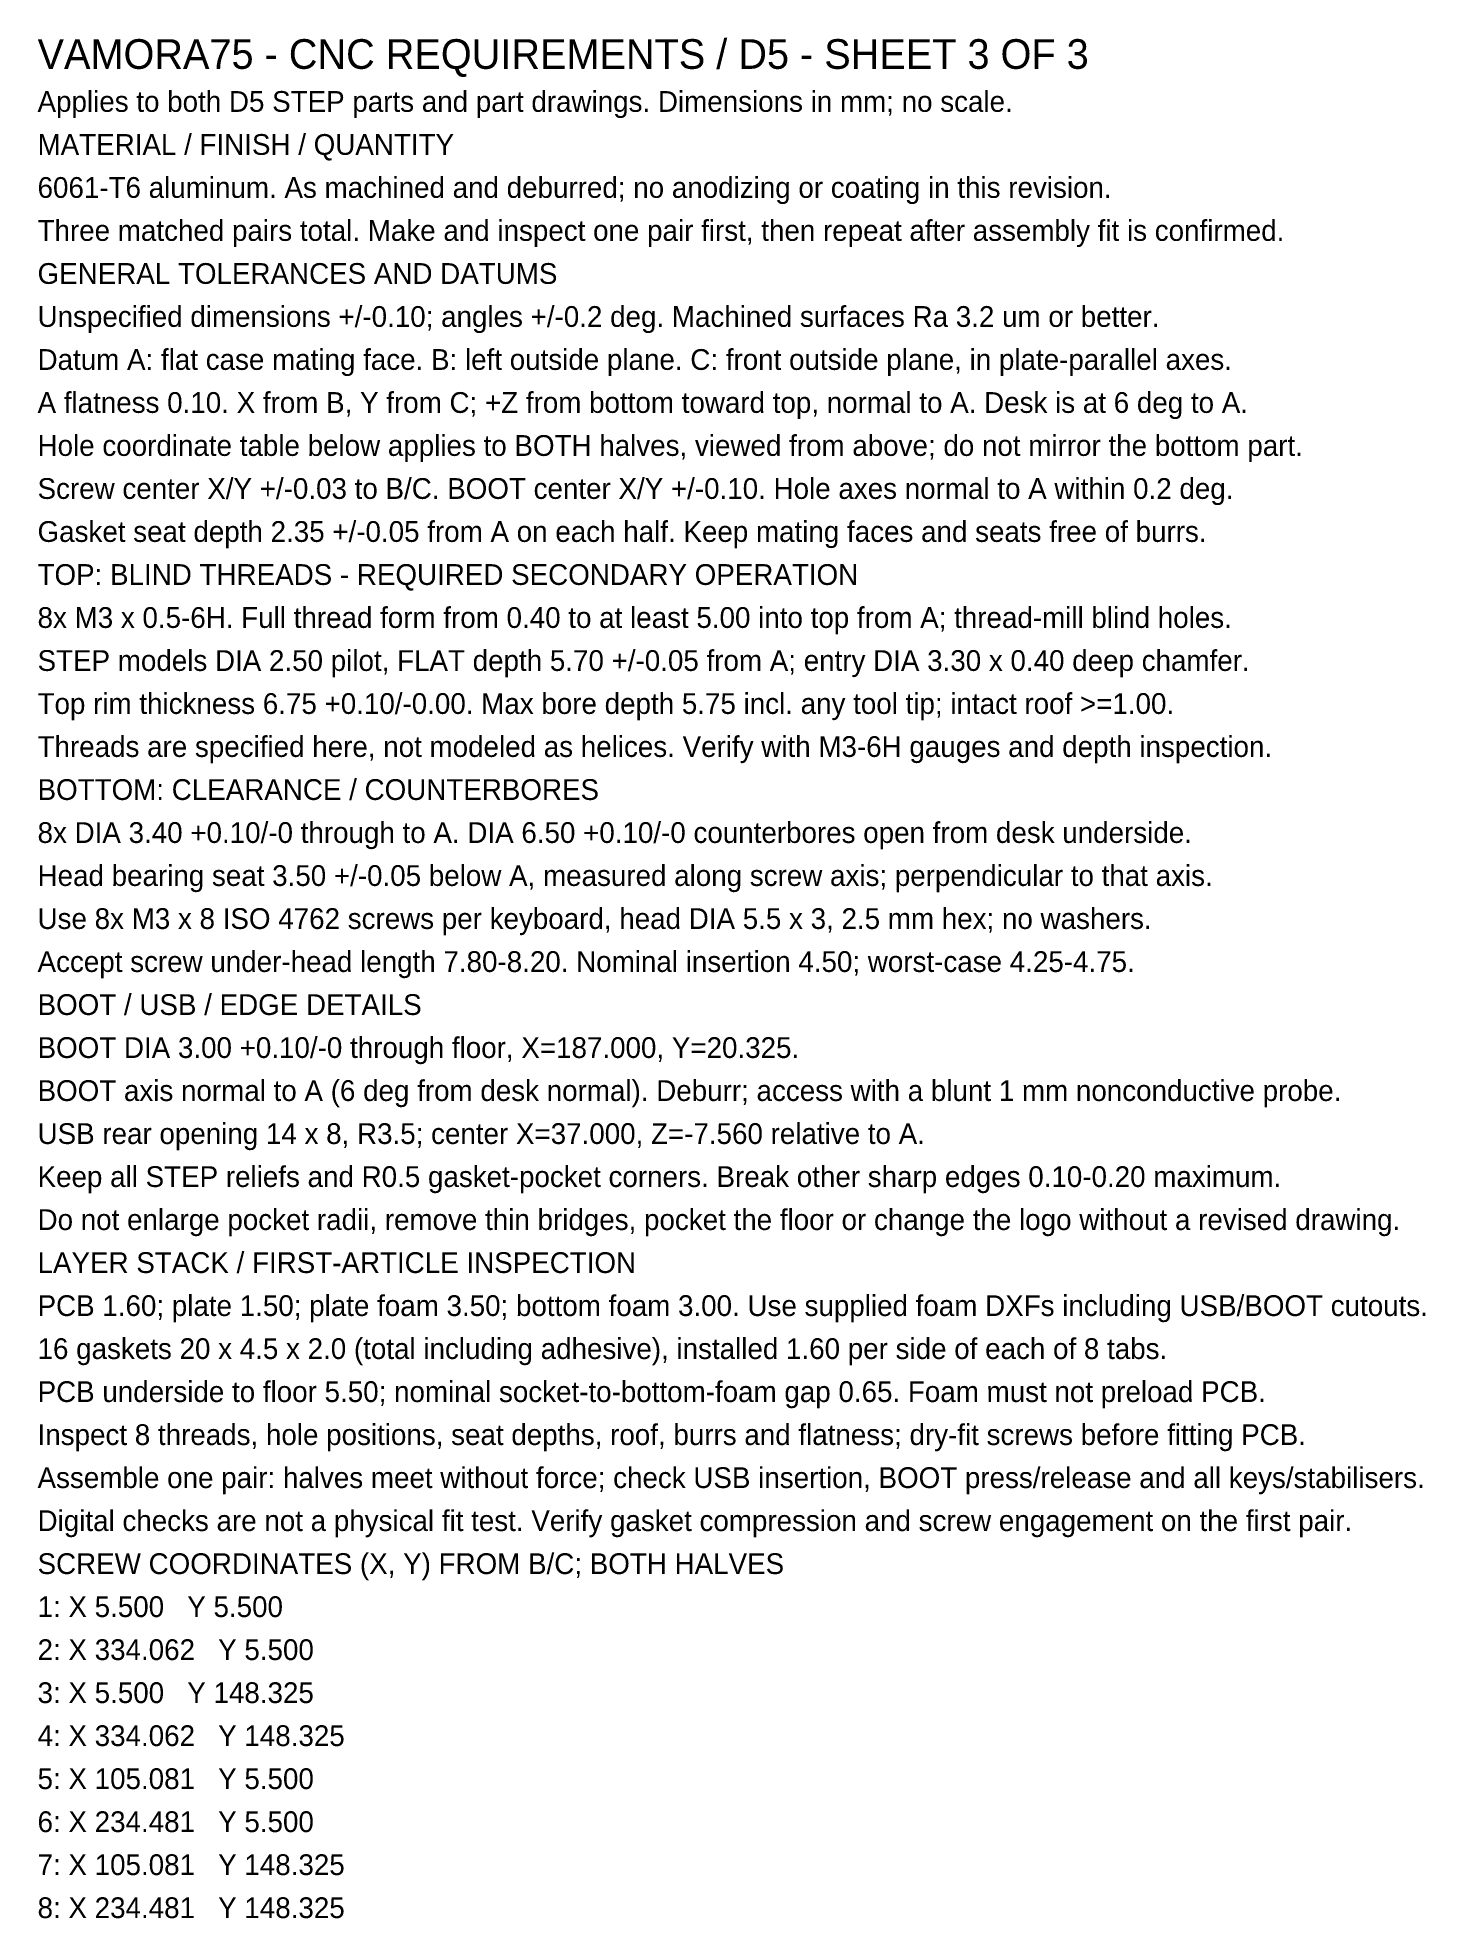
# Model space of a CAD drawing. Header units: millimetres. Extents: x 18 to 205, y 31 to 284.
import ezdxf

# ---------------------------------------------------------------- set-up
doc = ezdxf.new("R2010")
doc.units = ezdxf.units.MM

msp = doc.modelspace()

# ---------------------------------------------------------------- texts
for s, height, p in [('VAMORA75 - CNC REQUIREMENTS / D5 - SHEET 3 OF 3', 4, (18, 280)), ('Applies to both D5 STEP parts and part drawings. Dimensions in mm; no scale.', 2.8, (18, 274.2)), ('MATERIAL / FINISH / QUANTITY', 2.8, (18, 268.4)), ('6061-T6 aluminum. As machined and deburred; no anodizing or coating in this revision.', 2.8, (18, 262.6)), ('Three matched pairs total. Make and inspect one pair first, then repeat after assembly fit is confirmed.', 2.8, (18, 256.8)), ('GENERAL TOLERANCES AND DATUMS', 2.8, (18, 251)), ('Unspecified dimensions +/-0.10; angles +/-0.2 deg. Machined surfaces Ra 3.2 um or better.', 2.8, (18, 245.2)), ('Datum A: flat case mating face. B: left outside plane. C: front outside plane, in plate-parallel axes.', 2.8, (18, 239.4)), ('A flatness 0.10. X from B, Y from C; +Z from bottom toward top, normal to A. Desk is at 6 deg to A.', 2.8, (18, 233.6)), ('Hole coordinate table below applies to BOTH halves, viewed from above; do not mirror the bottom part.', 2.8, (18, 227.8)), ('Screw center X/Y +/-0.03 to B/C. BOOT center X/Y +/-0.10. Hole axes normal to A within 0.2 deg.', 2.8, (18, 222)), ('Gasket seat depth 2.35 +/-0.05 from A on each half. Keep mating faces and seats free of burrs.', 2.8, (18, 216.2)), ('TOP: BLIND THREADS - REQUIRED SECONDARY OPERATION', 2.8, (18, 210.4)), ('8x M3 x 0.5-6H. Full thread form from 0.40 to at least 5.00 into top from A; thread-mill blind holes.', 2.8, (18, 204.6)), ('STEP models DIA 2.50 pilot, FLAT depth 5.70 +/-0.05 from A; entry DIA 3.30 x 0.40 deep chamfer.', 2.8, (18, 198.8)), ('Top rim thickness 6.75 +0.10/-0.00. Max bore depth 5.75 incl. any tool tip; intact roof >=1.00.', 2.8, (18, 193)), ('Threads are specified here, not modeled as helices. Verify with M3-6H gauges and depth inspection.', 2.8, (18, 187.2)), ('BOTTOM: CLEARANCE / COUNTERBORES', 2.8, (18, 181.4)), ('8x DIA 3.40 +0.10/-0 through to A. DIA 6.50 +0.10/-0 counterbores open from desk underside.', 2.8, (18, 175.6)), ('Head bearing seat 3.50 +/-0.05 below A, measured along screw axis; perpendicular to that axis.', 2.8, (18, 169.8)), ('Use 8x M3 x 8 ISO 4762 screws per keyboard, head DIA 5.5 x 3, 2.5 mm hex; no washers.', 2.8, (18, 164)), ('Accept screw under-head length 7.80-8.20. Nominal insertion 4.50; worst-case 4.25-4.75.', 2.8, (18, 158.2)), ('BOOT / USB / EDGE DETAILS', 2.8, (18, 152.4)), ('BOOT DIA 3.00 +0.10/-0 through floor, X=187.000, Y=20.325.', 2.8, (18, 146.6)), ('BOOT axis normal to A (6 deg from desk normal). Deburr; access with a blunt 1 mm nonconductive probe.', 2.8, (18, 140.8)), ('USB rear opening 14 x 8, R3.5; center X=37.000, Z=-7.560 relative to A.', 2.8, (18, 135)), ('Keep all STEP reliefs and R0.5 gasket-pocket corners. Break other sharp edges 0.10-0.20 maximum.', 2.8, (18, 129.2)), ('Do not enlarge pocket radii, remove thin bridges, pocket the floor or change the logo without a revised drawing.', 2.8, (18, 123.4)), ('LAYER STACK / FIRST-ARTICLE INSPECTION', 2.8, (18, 117.6)), ('PCB 1.60; plate 1.50; plate foam 3.50; bottom foam 3.00. Use supplied foam DXFs including USB/BOOT cutouts.', 2.8, (18, 111.8)), ('16 gaskets 20 x 4.5 x 2.0 (total including adhesive), installed 1.60 per side of each of 8 tabs.', 2.8, (18, 106)), ('PCB underside to floor 5.50; nominal socket-to-bottom-foam gap 0.65. Foam must not preload PCB.', 2.8, (18, 100.2)), ('Inspect 8 threads, hole positions, seat depths, roof, burrs and flatness; dry-fit screws before fitting PCB.', 2.8, (18, 94.4)), ('Assemble one pair: halves meet without force; check USB insertion, BOOT press/release and all keys/stabilisers.', 2.8, (18, 88.6)), ('Digital checks are not a physical fit test. Verify gasket compression and screw engagement on the first pair.', 2.8, (18, 82.8)), ('SCREW COORDINATES (X, Y) FROM B/C; BOTH HALVES', 2.8, (18, 77)), ('1: X 5.500   Y 5.500', 2.8, (18, 71.2)), ('2: X 334.062   Y 5.500', 2.8, (18, 65.4)), ('3: X 5.500   Y 148.325', 2.8, (18, 59.6)), ('4: X 334.062   Y 148.325', 2.8, (18, 53.8)), ('5: X 105.081   Y 5.500', 2.8, (18, 48)), ('6: X 234.481   Y 5.500', 2.8, (18, 42.2)), ('7: X 105.081   Y 148.325', 2.8, (18, 36.4)), ('8: X 234.481   Y 148.325', 2.8, (18, 30.6))]:
    msp.add_text(s, height=height).set_placement(p)

doc.saveas('drawing.dxf')
